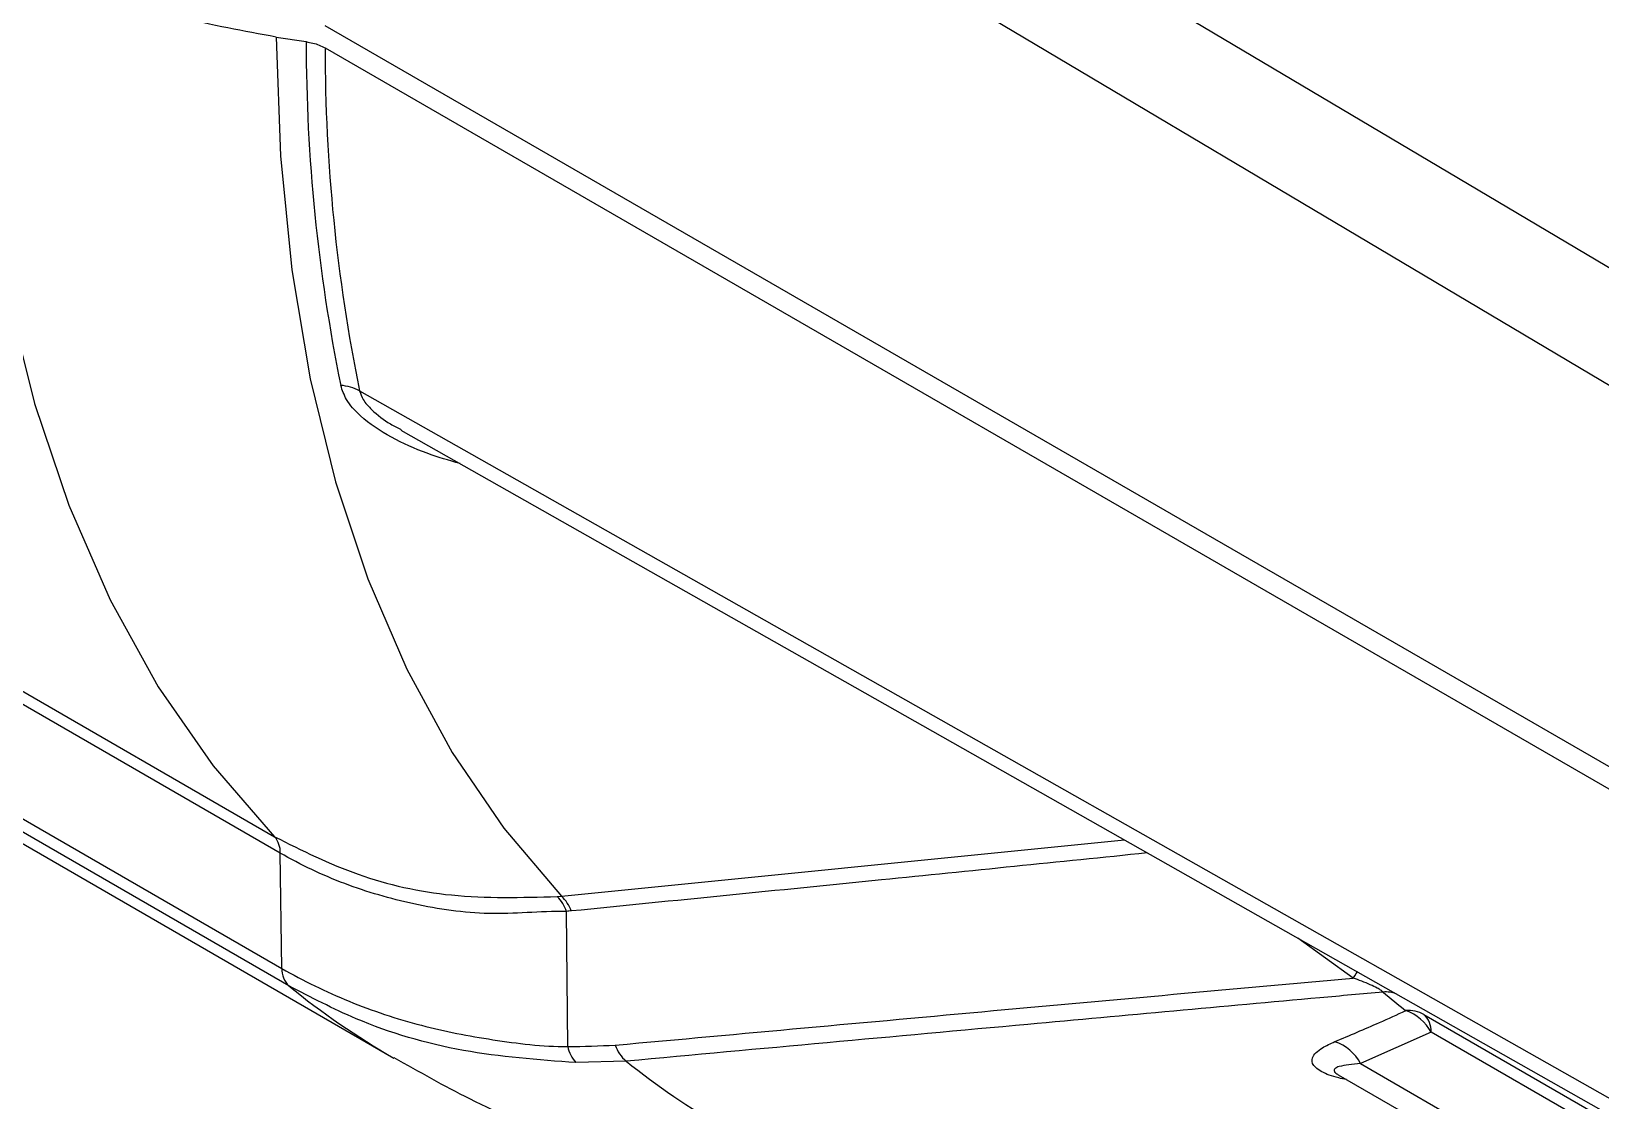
# Model space of a CAD drawing. Extents: x 16.7 to 113.1, y 4.5 to 84.5.
# Drawn here: x 25.007 to 27.316, y 62.947 to 64.52 of the extents above; entities that cross this region are included whole.
import ezdxf

# ---------------------------------------------------------------- set-up
doc = ezdxf.new("R2010")
doc.units = 0
doc.header["$MEASUREMENT"] = 0
doc.layers.add('OBJECT', color=7, linetype='CONTINUOUS')

msp = doc.modelspace()

# ---------------------------------------------------------------- linework, layer by layer
at = {"layer": 'OBJECT'}
for p, q in [((25.3678, 64.5117), (25.4117, 64.5049)), ((28.7515, 62.6164), (25.4395, 64.5283)), ((25.4395, 64.4957), (28.7515, 62.5837)), ((25.3735, 63.311), (24.7749, 63.6566)), ((24.9614, 63.5681), (25.3653, 63.3349)), ((24.7023, 63.5301), (25.3761, 63.1411)), ((25.3863, 63.1155), (24.7124, 63.5045)), ((24.8667, 63.3982), (25.5405, 63.0092)), ((25.7876, 63.2476), (26.6155, 63.3302)), ((25.3761, 63.1411), (25.3735, 63.311)), ((25.781, 63.247), (25.7876, 63.2476)), ((25.7965, 63.0262), (25.7948, 63.2251)), ((26.9522, 63.127), (26.8707, 63.1856)), ((27.0562, 63.0734), (29.8035, 61.4874)), ((27.0667, 63.0475), (26.9629, 63.0011)), ((29.8035, 61.4676), (27.0667, 63.0475)), ((25.8826, 63.0047), (25.8087, 63.0025)), ((26.93, 62.9848), (26.9302, 62.9847)), ((26.9303, 62.9847), (29.8035, 61.326)), ((26.9629, 63.0011), (29.8035, 61.3613))]:
    msp.add_line(p, q, dxfattribs=at)
at = {"layer": 'OBJECT', "flags": 128}
for points in [[(28.8347, 63.1044), (28.6583, 63.2091), (27.953, 63.6282), (25.4903, 65.0916)], [(26.2574, 64.8085), (26.5728, 64.6213), (27.4834, 64.0808), (28.5445, 63.451)], [(24.9195, 64.6611), (24.9261, 64.4771), (24.9438, 64.3005), (24.9725, 64.132), (25.0121, 63.9726), (25.0624, 63.8229), (25.1232, 63.6837), (25.1941, 63.5555), (25.275, 63.4391), (25.3653, 63.3349)], [(25.3678, 64.5117), (25.374, 64.3369), (25.3907, 64.169), (25.4177, 64.0088), (25.455, 63.857), (25.5024, 63.7144), (25.5596, 63.5815), (25.6264, 63.4591), (25.7025, 63.3476), (25.7876, 63.2476)], [(25.4903, 63.9911), (25.6549, 63.8979), (26.3601, 63.4985), (28.8347, 62.0976)], [(25.5511, 63.9333), (26.2188, 63.5549), (28.8598, 62.0586)], [(26.9522, 63.127), (26.9545, 63.1304), (26.9566, 63.1335), (26.9584, 63.1362), (26.9587, 63.1366)]]:
    msp.add_lwpolyline(points, dxfattribs=at)
at = {"layer": 'OBJECT'}
for centre, radius, start, end in [((27.9521, 64.505), 2.5404, 180.0017, 191.4906), ((27.9732, 64.4958), 2.5337, 180.0026, 191.4907), ((25.4591, 63.9344), 0.0647, 61.1892, 86.8986), ((25.339, 63.3124), 0.0346, 357.5778, 40.3881), ((25.7405, 63.2059), 0.0576, 19.4043, 45.3776), ((25.7473, 63.2056), 0.0581, 20.2232, 46.1808), ((25.4089, 63.1392), 0.0328, 176.702, 226.3597), ((26.1303, 64.0301), 1.179, 230.873, 239.9834), ((26.9999, 63.0585), 0.048, 71.1294, 94.4176), ((27.5986, 63.8125), 0.9282, 229.5308, 232.2076), ((27.0339, 63.0337), 0.0456, 60.6472, 95.0914), ((27.0081, 63.0164), 0.0663, 27.9345, 70.8768), ((27.0343, 63.0494), 0.0325, 356.5262, 47.5283), ((26.905, 62.9715), 0.0651, 27.0753, 71.9405), ((25.845, 63.0362), 0.0495, 191.621, 222.8545), ((25.9174, 63.046), 0.054, 199.0948, 229.7867), ((26.5861, 63.8813), 1.124, 231.2501, 248.974)]:
    msp.add_arc(centre, radius, start, end, dxfattribs=at)
for points, knots in [([(25.3678, 64.5117), (25.32, 64.5205), (25.2233, 64.5382), (25.068, 64.5857), (24.9744, 64.6333), (24.9195, 64.6611)], [0, 0, 0, 0, 0.287513, 0.581795, 1, 1, 1, 1]), ([(25.4117, 64.5049), (25.4183, 64.5036), (25.4286, 64.5014), (25.4367, 64.4972), (25.4395, 64.4957)], [0, 0, 0, 0, 0.643557, 1, 1, 1, 1]), ([(25.6382, 63.884), (25.6218, 63.8887), (25.587, 63.8988), (25.5362, 63.9218), (25.495, 63.9489), (25.4702, 63.9764), (25.465, 63.992), (25.4626, 63.999)], [0, 0, 0, 0, 0.219329, 0.468193, 0.718719, 0.875016, 1, 1, 1, 1]), ([(25.4903, 63.9911), (25.4918, 63.9868), (25.495, 63.9773), (25.5109, 63.9599), (25.5303, 63.9445), (25.5463, 63.9369), (25.5516, 63.9344)], [0, 0, 0, 0, 0.190028, 0.423857, 0.807889, 1, 1, 1, 1]), ([(25.3653, 63.3349), (25.4055, 63.3148), (25.4871, 63.2742), (25.6279, 63.2429), (25.7288, 63.2456), (25.781, 63.247)], [0, 0, 0, 0, 0.3191048, 0.6474945, 1, 1, 1, 1]), ([(25.7948, 63.2251), (25.7948, 63.2251), (25.7549, 63.2251), (25.681, 63.2173), (25.5703, 63.2336), (25.4674, 63.2633), (25.4038, 63.2935), (25.3735, 63.311), (25.3735, 63.311)], [0, 0, 0, 0, 0.0000044, 0.254675, 0.509348, 0.7546722, 0.9999955, 1, 1, 1, 1]), ([(26.6492, 63.3111), (26.5188, 63.2978), (26.2364, 63.269), (25.954, 63.2409), (25.8019, 63.2257)], [0, 0, 0, 0, 0.461524, 1, 1, 1, 1]), ([(25.8019, 63.2257), (25.7995, 63.2257), (25.7971, 63.2256), (25.7948, 63.2251), (25.7948, 63.2251)], [0, 0, 0, 0, 0.99969, 1, 1, 1, 1]), ([(25.3761, 63.1411), (25.3761, 63.1411), (25.4076, 63.123), (25.4735, 63.0908), (25.5778, 63.0559), (25.6856, 63.0351), (25.7593, 63.0262), (25.7965, 63.0262), (25.7965, 63.0262)], [0, 0, 0, 0, 0.000005, 0.2589, 0.517796, 0.758901, 0.999996, 1, 1, 1, 1]), ([(25.8664, 63.0283), (26.052, 63.0452), (26.4136, 63.0782), (26.7758, 63.1111), (26.9522, 63.127)], [0, 0, 0, 0, 0.513008, 1, 1, 1, 1]), ([(26.9962, 63.1064), (26.9951, 63.1073), (26.9929, 63.1092), (26.9863, 63.1129), (26.9726, 63.1194), (26.9606, 63.1239), (26.9522, 63.127)], [0, 0, 0, 0, 0.128046, 0.255389, 0.479323, 1, 1, 1, 1]), ([(25.8087, 63.0025), (25.7528, 63.0067), (25.6393, 63.0152), (25.4986, 63.057), (25.4188, 63.0986), (25.3863, 63.1155)], [0, 0, 0, 0, 0.3653922, 0.741453, 1, 1, 1, 1]), ([(26.9962, 63.1064), (26.9652, 63.1036), (26.791, 63.0877), (26.4196, 63.0539), (26.0795, 63.0228), (25.8826, 63.0047)], [0, 0, 0, 0, 0.083466, 0.469044, 1, 1, 1, 1]), ([(26.9252, 63.0334), (26.9471, 63.0427), (26.9822, 63.0575), (27.0168, 63.0732), (27.0298, 63.0791)], [0, 0, 0, 0, 0.624895, 1, 1, 1, 1]), ([(26.9425, 62.9776), (26.9385, 62.9784), (26.9238, 62.9812), (26.9051, 62.9885), (26.8916, 62.999), (26.8907, 63.0116), (26.9034, 63.0234), (26.9188, 63.0305), (26.9252, 63.0334)], [0, 0, 0, 0, 0.0624701, 0.233218, 0.3842137, 0.5581762, 0.8176351, 1, 1, 1, 1]), ([(25.5409, 63.0101), (25.5776, 62.9893), (25.6572, 62.9444), (25.7544, 62.9016), (25.814, 62.8787), (25.8277, 62.8734)], [0, 0, 0, 0, 0.397831, 0.861449, 1, 1, 1, 1]), ([(25.7965, 63.0262), (25.7965, 63.0262), (25.8201, 63.0262), (25.8433, 63.0273), (25.8664, 63.0283)], [0, 0, 0, 0, 0.000029, 1, 1, 1, 1]), ([(26.9629, 63.0011), (26.9512, 63.0001), (26.9354, 62.9988), (26.9247, 62.994), (26.9235, 62.9903), (26.9261, 62.9869), (26.9296, 62.9852), (26.9303, 62.9848)], [0, 0, 0, 0, 0.505846, 0.678385, 0.852193, 0.970905, 1, 1, 1, 1])]:
    msp.add_open_spline(points, degree=3, knots=knots, dxfattribs=at)

doc.saveas('drawing.dxf')
